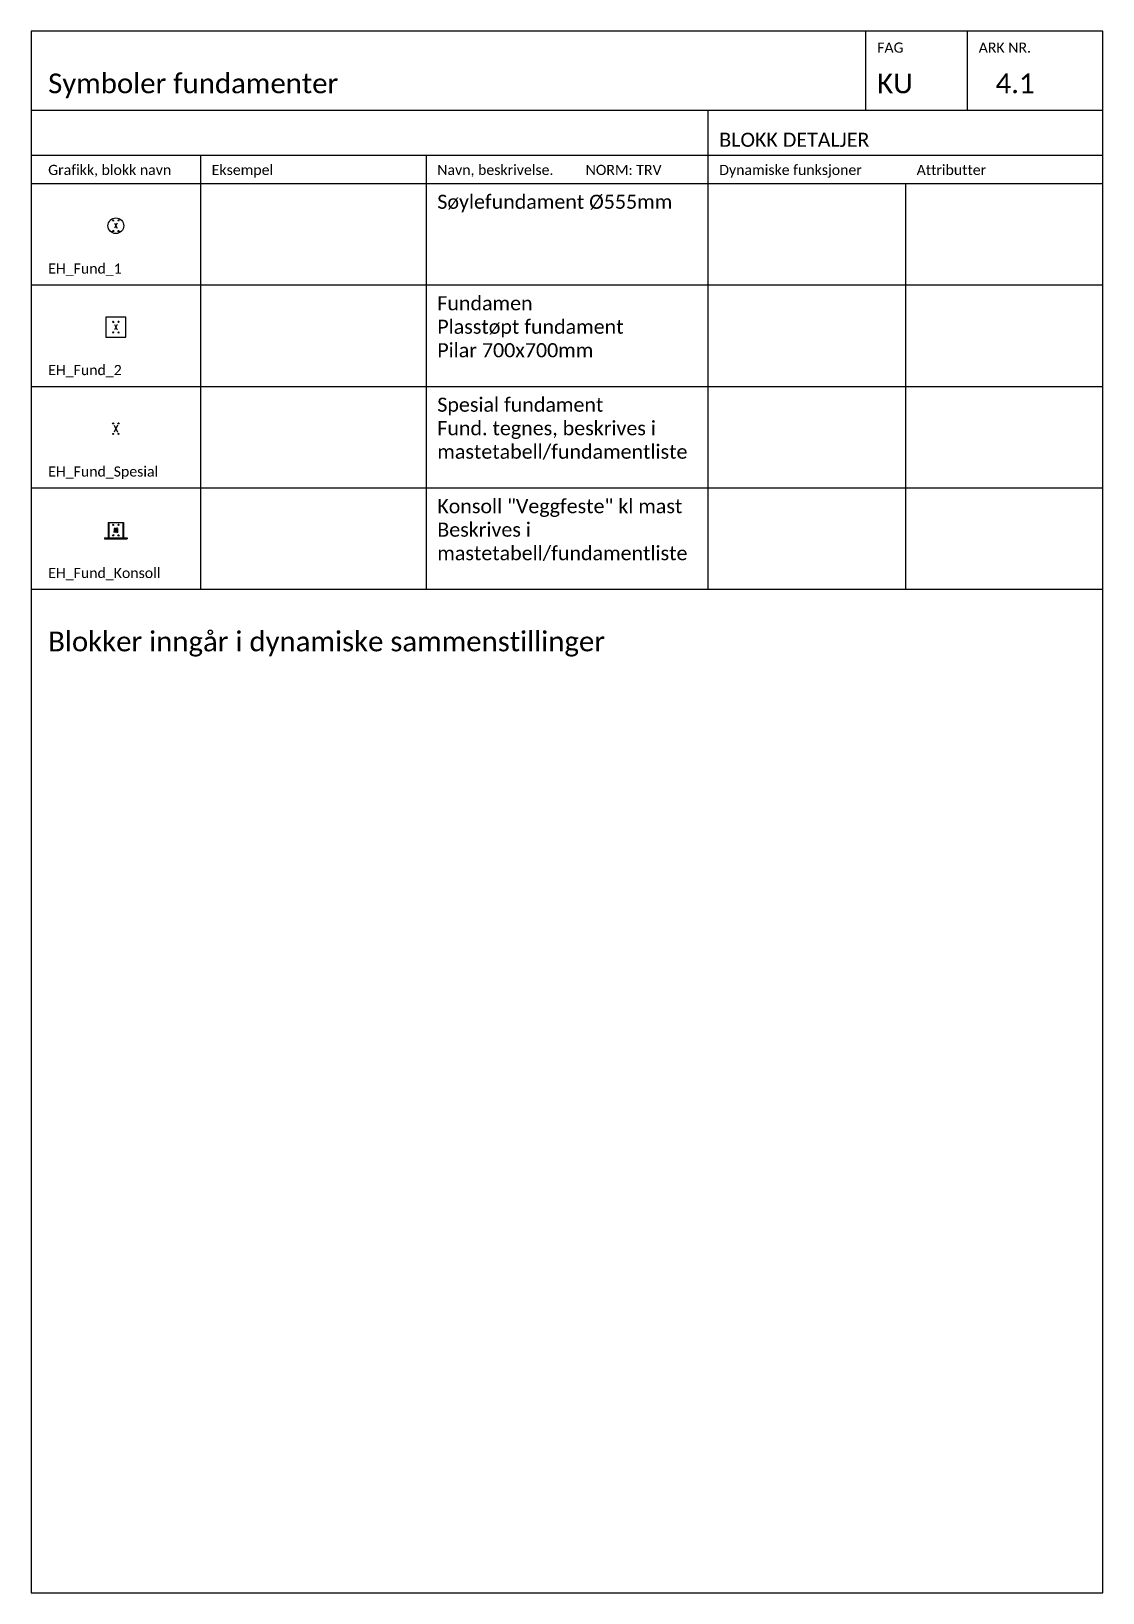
# Paper-space layout '4.1 Symboler fundamenter' of a CAD drawing. Header units: metres, sheet in millimetres. Extents: x 0 to 190, y 0 to 277.
# The model-space entities are those that its viewports show. They can reach past a viewport. Long polylines and large blocks are cut down to what shows.
import ezdxf

# ---------------------------------------------------------------- set-up
doc = ezdxf.new("R2010")
doc.units = ezdxf.units.M
for name, color, linetype in [('JBTEH_KL_Fundamernt', 4, 'Continuous'), ('RAMME', 5, 'Continuous'), ('RAMME SYMBOLER', 4, 'Continuous'), ('RAMME TEKST', 7, 'Continuous')]:
    doc.layers.add(name, color=color, linetype=linetype)
doc.layers.add('JBTEH_KL_xNonPLT_Fundament_1-1 plan', color=21, linetype='Continuous', plot=False)
doc.styles.add('Calibri', font='calibri.ttf')

# ---------------------------------------------------------------- blocks, each defined once
blk = doc.blocks.new('EH_Fund_1')
for p, q in [((-0.55, 1.07), (-0.41, 0.8)), ((-0.23, 0.45), (0.23, -0.45)), ((0.23, 0.45), (-0.23, -0.45)), ((0.55, 1.07), (0.41, 0.8)), ((-0.41, -0.8), (-0.55, -1.07)), ((0.41, -0.8), (0.55, -1.07))]:
    blk.add_line(p, q)
for centre, radius in [((0, 0), 1.39), ((-0.48, 0.94), 0.1), ((0.48, 0.94), 0.1), ((-0.48, -0.94), 0.1), ((0.48, -0.94), 0.1)]:
    blk.add_circle(centre, radius)
blk = doc.blocks.new('EH_Fund_2')
for p, q in [((-0.55, 1.07), (-0.41, 0.8)), ((0.23, 0.45), (-0.23, -0.45)), ((-0.23, 0.45), (0.23, -0.45)), ((0.55, 1.07), (0.41, 0.8)), ((-0.41, -0.8), (-0.55, -1.07)), ((0.41, -0.8), (0.55, -1.07))]:
    blk.add_line(p, q)
blk.add_lwpolyline([(-1.75, -1.75), (1.75, -1.75), (1.75, 1.75), (-1.75, 1.75)], close=True)
for centre in [(-0.48, 0.94), (0.48, 0.94), (-0.48, -0.93), (0.48, -0.93)]:
    blk.add_circle(centre, 0.1)
blk = doc.blocks.new('EH_Fund_Spesial')
for p, q in [((0.32, 0.62), (-0.32, -0.62)), ((-0.32, 0.62), (0.32, -0.62))]:
    blk.add_line(p, q)
for centre in [(-0.48, 0.94), (0.48, 0.94), (-0.48, -0.93), (0.48, -0.93)]:
    blk.add_circle(centre, 0.1)
blk = doc.blocks.new('EH_Fund_konsoll')
for p, q in [((-1.38, 1.38), (1.38, 1.38)), ((-1.38, 1.38), (-1.38, -1.38)), ((-1.25, 1.38), (-1.25, -1.38)), ((-0.55, 1.07), (-0.41, 0.8)), ((0.23, 0.45), (-0.23, -0.45)), ((-0.23, 0.45), (0.23, -0.45)), ((0.55, 1.07), (0.41, 0.8)), ((1.25, 1.38), (1.25, -1.38)), ((1.38, 1.38), (1.38, -1.38)), ((-2, -1.38), (2, -1.38)), ((-2, -1.38), (-2, -1.57)), ((-2, -1.57), (2, -1.57)), ((-1.38, -1.38), (1.38, -1.38)), ((-0.41, -0.8), (-0.55, -1.07)), ((0.41, -0.8), (0.55, -1.07)), ((2, -1.38), (2, -1.57))]:
    blk.add_line(p, q)
for centre in [(-0.48, 0.94), (0.48, 0.94), (-0.48, -0.93), (0.48, -0.93)]:
    blk.add_circle(centre, 0.1)

msp = doc.modelspace()

# ---------------------------------------------------------------- linework, layer by layer
at = {"layer": 'JBTEH_KL_xNonPLT_Fundament_1-1 plan'}
for p, q in [((14.6, -732.78), (15.4, -732.78)), ((14.6, -732.78), (14.6, -732.81)), ((14.6, -732.81), (15.4, -732.81)), ((14.73, -732.22), (15.28, -732.22)), ((14.73, -732.22), (14.73, -732.78)), ((14.73, -732.78), (15.28, -732.78)), ((14.75, -732.22), (14.75, -732.78)), ((15.25, -732.22), (15.25, -732.78)), ((15.28, -732.22), (15.28, -732.78)), ((15.4, -732.78), (15.4, -732.81))]:
    msp.add_line(p, q, dxfattribs=at)
for centre in [(14.9, -732.31), (14.9, -732.69), (15.1, -732.31), (15.1, -732.69)]:
    msp.add_circle(centre, 0.01, dxfattribs=at)
at = {"layer": 'RAMME'}
msp.add_line((0, -658), (190, -658), dxfattribs=at)
msp.add_lwpolyline([(190, -644), (0, -644), (0, -921), (190, -921)], close=True, dxfattribs=at)
at = {"layer": 'RAMME SYMBOLER'}
for p, q in [((148, -658), (148, -644)), ((166, -658), (166, -644)), ((120, -658), (120, -711)), ((0, -666), (190, -666)), ((30, -666), (30, -743)), ((70, -666), (70, -743)), ((0, -671), (190, -671)), ((120, -671), (120, -743)), ((155, -671), (155, -743)), ((0, -689), (190, -689)), ((0, -707), (190, -707)), ((0, -725), (190, -725)), ((0, -743), (190, -743))]:
    msp.add_line(p, q, dxfattribs=at)

# ---------------------------------------------------------------- block references
at = {"layer": 'JBTEH_KL_Fundamernt'}
for name, p in [('EH_Fund_1', (15, -678.5)), ('EH_Fund_2', (15, -696.5)), ('EH_Fund_Spesial', (15, -714.5)), ('EH_Fund_konsoll', (15, -732.5))]:
    msp.add_blockref(name, p, dxfattribs=at)

# ---------------------------------------------------------------- texts
at = {"layer": 'RAMME TEKST', "linetype": 'ByBlock', "style": 'Calibri'}
for s, height, p in [('FAG', 1.8, (150, -647.8)), ('ARK NR.', 1.8, (168, -647.8)), ('Symboler fundamenter', 3.5, (3, -655)), ('KU', 3.5, (150, -655)), ('4.1', 3.5, (171, -655)), ('BLOKK DETALJER', 2.5, (122, -664.5)), ('Grafikk, blokk navn', 1.8, (3, -669.5)), ('Eksempel', 1.8, (32, -669.5)), ('Navn, beskrivelse.         NORM: TRV', 1.8, (72, -669.5)), ('Dynamiske funksjoner', 1.8, (122, -669.5)), ('Attributter', 1.8, (157, -669.5)), ('Søylefundament Ø555mm', 2.5, (72, -675.5)), ('EH_Fund_1', 1.8, (3, -687)), ('EH_Fund_2', 1.8, (3, -705)), ('EH_Fund_Spesial', 1.8, (3, -723)), ('EH_Fund_Konsoll', 1.8, (3, -741)), ('Blokker inngår i dynamiske sammenstillinger', 3.5, (3, -754))]:
    msp.add_text(s, height=height, dxfattribs=at).set_placement(p)
at = {"layer": 'RAMME TEKST', "char_height": 2.5, "attachment_point": 1, "style": 'Calibri'}
for s, insert, width in [('Fundamen \\PPlasstøpt fundament\\PPilar 700x700mm', (72, -691), 45.9712), ('Spesial fundament\\PFund. tegnes, beskrives i mastetabell/fundamentliste', (72, -709), 46), ('Konsoll "Veggfeste" kl mast\\PBeskrives i mastetabell/fundamentliste', (72, -727), 48)]:
    msp.add_mtext(s, dxfattribs=dict(at, insert=insert, width=width))

psp = doc.layouts.new('4.1 Symboler fundamenter')

# ---------------------------------------------------------------- viewports
at = {"layer": 'RAMME'}
psp.add_viewport(center=(95, 138.5), size=(190, 277), view_center_point=(95, -782.5), view_height=277, dxfattribs=at)

doc.saveas('drawing.dxf')
